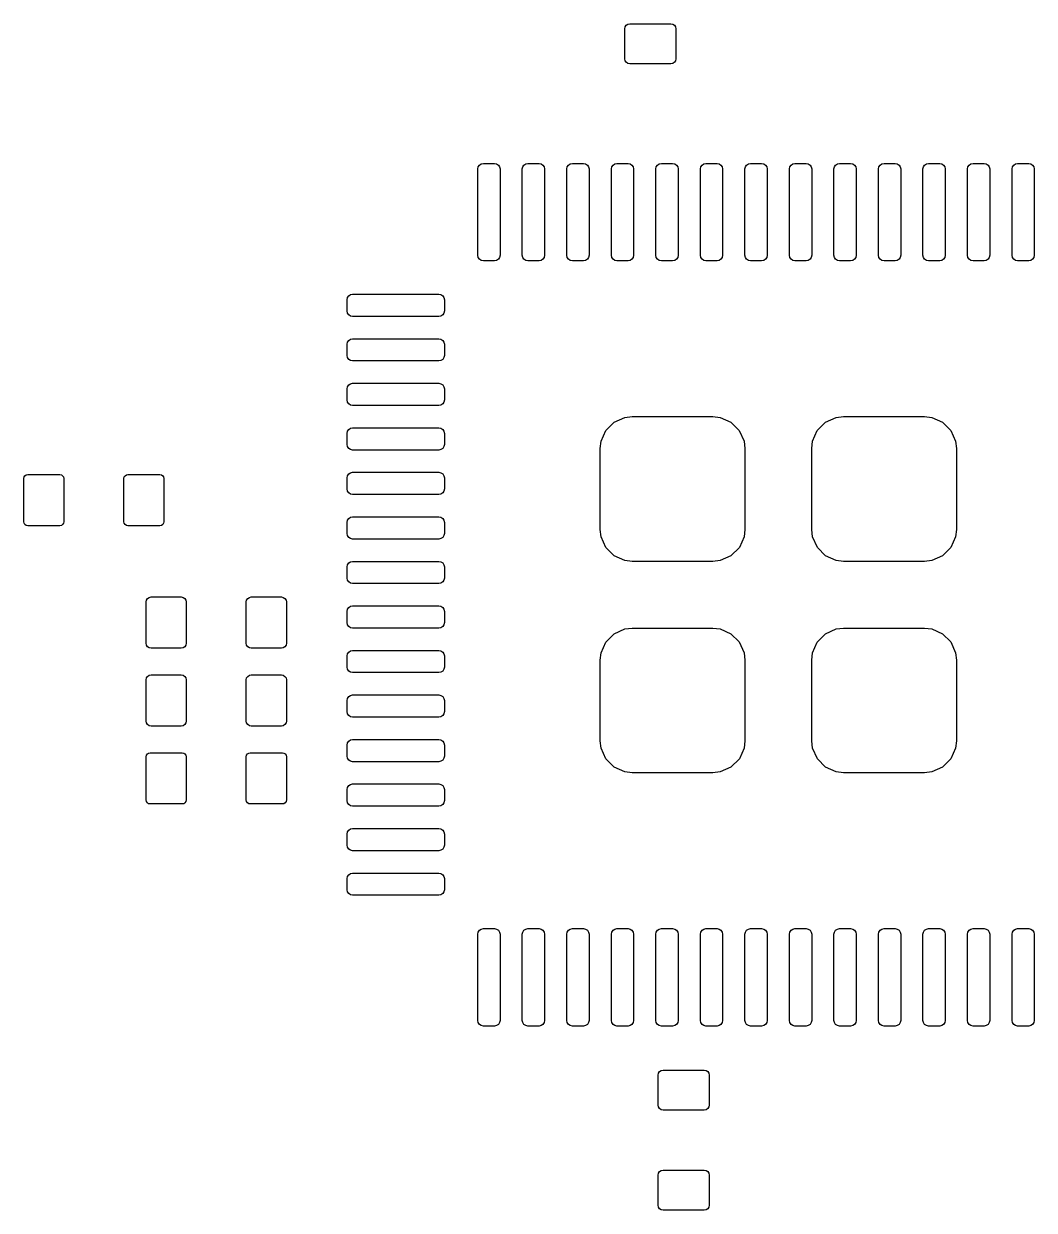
# Model space of a CAD drawing. Extents: x 105.5 to 143.5, y -104 to -51.8.
# Drawn here: x 125.27 to 134.35, y -103.43 to -92.77 of the extents above; entities that cross this region are included whole.
import ezdxf

# ---------------------------------------------------------------- set-up
doc = ezdxf.new("R2010")
doc.units = 0
doc.layers.add('BLACK', color=7, linetype='CONTINUOUS')

msp = doc.modelspace()

# ---------------------------------------------------------------- linework, layer by layer
at = {"layer": 'BLACK', "linetype": 'CONTINUOUS'}
for p, q in [((130.67, -92.815), (130.673, -92.7978)), ((130.67, -93.085), (130.67, -92.815)), ((130.673, -92.7978), (130.683, -92.7832)), ((130.683, -92.7832), (130.698, -92.7734)), ((130.698, -92.7734), (130.715, -92.77)), ((130.715, -92.77), (131.085, -92.77)), ((131.085, -92.77), (131.102, -92.7734)), ((131.102, -92.7734), (131.117, -92.7832)), ((131.117, -92.7832), (131.127, -92.7978)), ((131.127, -92.7978), (131.13, -92.815)), ((131.13, -92.815), (131.13, -93.085)), ((130.673, -93.1022), (130.67, -93.085)), ((130.683, -93.1168), (130.673, -93.1022)), ((130.698, -93.1266), (130.683, -93.1168)), ((130.715, -93.13), (130.698, -93.1266)), ((131.085, -93.13), (130.715, -93.13)), ((131.102, -93.1266), (131.085, -93.13)), ((131.117, -93.1168), (131.102, -93.1266)), ((131.127, -93.1022), (131.117, -93.1168)), ((131.13, -93.085), (131.127, -93.1022)), ((129.35, -94.075), (129.354, -94.0559)), ((129.35, -94.85), (129.35, -94.075)), ((129.354, -94.0559), (129.365, -94.0396)), ((129.365, -94.0396), (129.381, -94.0288)), ((129.381, -94.0288), (129.4, -94.025)), ((129.4, -94.025), (129.5, -94.025)), ((129.5, -94.025), (129.519, -94.0288)), ((129.519, -94.0288), (129.535, -94.0396)), ((129.535, -94.0396), (129.546, -94.0559)), ((129.546, -94.0559), (129.55, -94.075)), ((129.55, -94.075), (129.55, -94.85)), ((129.75, -94.075), (129.754, -94.0559)), ((129.75, -94.85), (129.75, -94.075)), ((129.754, -94.0559), (129.765, -94.0396)), ((129.765, -94.0396), (129.781, -94.0288)), ((129.781, -94.0288), (129.8, -94.025)), ((129.8, -94.025), (129.9, -94.025)), ((129.9, -94.025), (129.919, -94.0288)), ((129.919, -94.0288), (129.935, -94.0396)), ((129.935, -94.0396), (129.946, -94.0559)), ((129.946, -94.0559), (129.95, -94.075)), ((129.95, -94.075), (129.95, -94.85)), ((130.15, -94.075), (130.154, -94.0559)), ((130.15, -94.85), (130.15, -94.075)), ((130.154, -94.0559), (130.165, -94.0396)), ((130.165, -94.0396), (130.181, -94.0288)), ((130.181, -94.0288), (130.2, -94.025)), ((130.2, -94.025), (130.3, -94.025)), ((130.3, -94.025), (130.319, -94.0288)), ((130.319, -94.0288), (130.335, -94.0396)), ((130.335, -94.0396), (130.346, -94.0559)), ((130.346, -94.0559), (130.35, -94.075)), ((130.35, -94.075), (130.35, -94.85)), ((130.55, -94.075), (130.554, -94.0559)), ((130.55, -94.85), (130.55, -94.075)), ((130.554, -94.0559), (130.565, -94.0396)), ((130.565, -94.0396), (130.581, -94.0288)), ((130.581, -94.0288), (130.6, -94.025)), ((130.6, -94.025), (130.7, -94.025)), ((130.7, -94.025), (130.719, -94.0288)), ((130.719, -94.0288), (130.735, -94.0396)), ((130.735, -94.0396), (130.746, -94.0559)), ((130.746, -94.0559), (130.75, -94.075)), ((130.75, -94.075), (130.75, -94.85)), ((130.95, -94.075), (130.954, -94.0559)), ((130.95, -94.85), (130.95, -94.075)), ((130.954, -94.0559), (130.965, -94.0396)), ((130.965, -94.0396), (130.981, -94.0288)), ((130.981, -94.0288), (131, -94.025)), ((131, -94.025), (131.1, -94.025)), ((131.1, -94.025), (131.119, -94.0288)), ((131.119, -94.0288), (131.135, -94.0396)), ((131.135, -94.0396), (131.146, -94.0559)), ((131.146, -94.0559), (131.15, -94.075)), ((131.15, -94.075), (131.15, -94.85)), ((131.35, -94.075), (131.354, -94.0559)), ((131.35, -94.85), (131.35, -94.075)), ((131.354, -94.0559), (131.365, -94.0396)), ((131.365, -94.0396), (131.381, -94.0288)), ((131.381, -94.0288), (131.4, -94.025)), ((131.4, -94.025), (131.5, -94.025)), ((131.5, -94.025), (131.519, -94.0288)), ((131.519, -94.0288), (131.535, -94.0396)), ((131.535, -94.0396), (131.546, -94.0559)), ((131.546, -94.0559), (131.55, -94.075)), ((131.55, -94.075), (131.55, -94.85)), ((131.75, -94.075), (131.754, -94.0559)), ((131.75, -94.85), (131.75, -94.075)), ((131.754, -94.0559), (131.765, -94.0396)), ((131.765, -94.0396), (131.781, -94.0288)), ((131.781, -94.0288), (131.8, -94.025)), ((131.8, -94.025), (131.9, -94.025)), ((131.9, -94.025), (131.919, -94.0288)), ((131.919, -94.0288), (131.935, -94.0396)), ((131.935, -94.0396), (131.946, -94.0559)), ((131.946, -94.0559), (131.95, -94.075)), ((131.95, -94.075), (131.95, -94.85)), ((132.15, -94.075), (132.154, -94.0559)), ((132.15, -94.85), (132.15, -94.075)), ((132.154, -94.0559), (132.165, -94.0396)), ((132.165, -94.0396), (132.181, -94.0288)), ((132.181, -94.0288), (132.2, -94.025)), ((132.2, -94.025), (132.3, -94.025)), ((132.3, -94.025), (132.319, -94.0288)), ((132.319, -94.0288), (132.335, -94.0396)), ((132.335, -94.0396), (132.346, -94.0559)), ((132.346, -94.0559), (132.35, -94.075)), ((132.35, -94.075), (132.35, -94.85)), ((132.55, -94.075), (132.554, -94.0559)), ((132.55, -94.85), (132.55, -94.075)), ((132.554, -94.0559), (132.565, -94.0396)), ((132.565, -94.0396), (132.581, -94.0288)), ((132.581, -94.0288), (132.6, -94.025)), ((132.6, -94.025), (132.7, -94.025)), ((132.7, -94.025), (132.719, -94.0288)), ((132.719, -94.0288), (132.735, -94.0396)), ((132.735, -94.0396), (132.746, -94.0559)), ((132.746, -94.0559), (132.75, -94.075)), ((132.75, -94.075), (132.75, -94.85)), ((132.95, -94.075), (132.954, -94.0559)), ((132.95, -94.85), (132.95, -94.075)), ((132.954, -94.0559), (132.965, -94.0396)), ((132.965, -94.0396), (132.981, -94.0288)), ((132.981, -94.0288), (133, -94.025)), ((133, -94.025), (133.1, -94.025)), ((133.1, -94.025), (133.119, -94.0288)), ((133.119, -94.0288), (133.135, -94.0396)), ((133.135, -94.0396), (133.146, -94.0559)), ((133.146, -94.0559), (133.15, -94.075)), ((133.15, -94.075), (133.15, -94.85)), ((133.35, -94.075), (133.354, -94.0559)), ((133.35, -94.85), (133.35, -94.075)), ((133.354, -94.0559), (133.365, -94.0396)), ((133.365, -94.0396), (133.381, -94.0288)), ((133.381, -94.0288), (133.4, -94.025)), ((133.4, -94.025), (133.5, -94.025)), ((133.5, -94.025), (133.519, -94.0288)), ((133.519, -94.0288), (133.535, -94.0396)), ((133.535, -94.0396), (133.546, -94.0559)), ((133.546, -94.0559), (133.55, -94.075)), ((133.55, -94.075), (133.55, -94.85)), ((133.75, -94.075), (133.754, -94.0559)), ((133.75, -94.85), (133.75, -94.075)), ((133.754, -94.0559), (133.765, -94.0396)), ((133.765, -94.0396), (133.781, -94.0288)), ((133.781, -94.0288), (133.8, -94.025)), ((133.8, -94.025), (133.9, -94.025)), ((133.9, -94.025), (133.919, -94.0288)), ((133.919, -94.0288), (133.935, -94.0396)), ((133.935, -94.0396), (133.946, -94.0559)), ((133.946, -94.0559), (133.95, -94.075)), ((133.95, -94.075), (133.95, -94.85)), ((134.15, -94.075), (134.154, -94.0559)), ((134.15, -94.85), (134.15, -94.075)), ((134.154, -94.0559), (134.165, -94.0396)), ((134.165, -94.0396), (134.181, -94.0288)), ((134.181, -94.0288), (134.2, -94.025)), ((134.2, -94.025), (134.3, -94.025)), ((134.3, -94.025), (134.319, -94.0288)), ((134.319, -94.0288), (134.335, -94.0396)), ((134.335, -94.0396), (134.346, -94.0559)), ((134.346, -94.0559), (134.35, -94.075)), ((134.35, -94.075), (134.35, -94.85)), ((129.354, -94.8691), (129.35, -94.85)), ((129.365, -94.8854), (129.354, -94.8691)), ((129.546, -94.8691), (129.535, -94.8854)), ((129.55, -94.85), (129.546, -94.8691)), ((129.754, -94.8691), (129.75, -94.85)), ((129.765, -94.8854), (129.754, -94.8691)), ((129.946, -94.8691), (129.935, -94.8854)), ((129.95, -94.85), (129.946, -94.8691)), ((130.154, -94.8691), (130.15, -94.85)), ((130.165, -94.8854), (130.154, -94.8691)), ((130.346, -94.8691), (130.335, -94.8854)), ((130.35, -94.85), (130.346, -94.8691)), ((130.554, -94.8691), (130.55, -94.85)), ((130.565, -94.8854), (130.554, -94.8691)), ((130.746, -94.8691), (130.735, -94.8854)), ((130.75, -94.85), (130.746, -94.8691)), ((130.954, -94.8691), (130.95, -94.85)), ((130.965, -94.8854), (130.954, -94.8691)), ((131.146, -94.8691), (131.135, -94.8854)), ((131.15, -94.85), (131.146, -94.8691)), ((131.354, -94.8691), (131.35, -94.85)), ((131.365, -94.8854), (131.354, -94.8691)), ((131.546, -94.8691), (131.535, -94.8854)), ((131.55, -94.85), (131.546, -94.8691)), ((131.754, -94.8691), (131.75, -94.85)), ((131.765, -94.8854), (131.754, -94.8691)), ((131.946, -94.8691), (131.935, -94.8854)), ((131.95, -94.85), (131.946, -94.8691)), ((132.154, -94.8691), (132.15, -94.85)), ((132.165, -94.8854), (132.154, -94.8691)), ((132.346, -94.8691), (132.335, -94.8854)), ((132.35, -94.85), (132.346, -94.8691)), ((132.554, -94.8691), (132.55, -94.85)), ((132.565, -94.8854), (132.554, -94.8691)), ((132.746, -94.8691), (132.735, -94.8854)), ((132.75, -94.85), (132.746, -94.8691)), ((132.954, -94.8691), (132.95, -94.85)), ((132.965, -94.8854), (132.954, -94.8691)), ((133.146, -94.8691), (133.135, -94.8854)), ((133.15, -94.85), (133.146, -94.8691)), ((133.354, -94.8691), (133.35, -94.85)), ((133.365, -94.8854), (133.354, -94.8691)), ((133.546, -94.8691), (133.535, -94.8854)), ((133.55, -94.85), (133.546, -94.8691)), ((133.754, -94.8691), (133.75, -94.85)), ((133.765, -94.8854), (133.754, -94.8691)), ((133.946, -94.8691), (133.935, -94.8854)), ((133.95, -94.85), (133.946, -94.8691)), ((134.154, -94.8691), (134.15, -94.85)), ((134.165, -94.8854), (134.154, -94.8691)), ((134.346, -94.8691), (134.335, -94.8854)), ((134.35, -94.85), (134.346, -94.8691)), ((129.381, -94.8962), (129.365, -94.8854)), ((129.4, -94.9), (129.381, -94.8962)), ((129.5, -94.9), (129.4, -94.9)), ((129.519, -94.8962), (129.5, -94.9)), ((129.535, -94.8854), (129.519, -94.8962)), ((129.781, -94.8962), (129.765, -94.8854)), ((129.8, -94.9), (129.781, -94.8962)), ((129.9, -94.9), (129.8, -94.9)), ((129.919, -94.8962), (129.9, -94.9)), ((129.935, -94.8854), (129.919, -94.8962)), ((130.181, -94.8962), (130.165, -94.8854)), ((130.2, -94.9), (130.181, -94.8962)), ((130.3, -94.9), (130.2, -94.9)), ((130.319, -94.8962), (130.3, -94.9)), ((130.335, -94.8854), (130.319, -94.8962)), ((130.581, -94.8962), (130.565, -94.8854)), ((130.6, -94.9), (130.581, -94.8962)), ((130.7, -94.9), (130.6, -94.9)), ((130.719, -94.8962), (130.7, -94.9)), ((130.735, -94.8854), (130.719, -94.8962)), ((130.981, -94.8962), (130.965, -94.8854)), ((131, -94.9), (130.981, -94.8962)), ((131.1, -94.9), (131, -94.9)), ((131.119, -94.8962), (131.1, -94.9)), ((131.135, -94.8854), (131.119, -94.8962)), ((131.381, -94.8962), (131.365, -94.8854)), ((131.4, -94.9), (131.381, -94.8962)), ((131.5, -94.9), (131.4, -94.9)), ((131.519, -94.8962), (131.5, -94.9)), ((131.535, -94.8854), (131.519, -94.8962)), ((131.781, -94.8962), (131.765, -94.8854)), ((131.8, -94.9), (131.781, -94.8962)), ((131.9, -94.9), (131.8, -94.9)), ((131.919, -94.8962), (131.9, -94.9)), ((131.935, -94.8854), (131.919, -94.8962)), ((132.181, -94.8962), (132.165, -94.8854)), ((132.2, -94.9), (132.181, -94.8962)), ((132.3, -94.9), (132.2, -94.9)), ((132.319, -94.8962), (132.3, -94.9)), ((132.335, -94.8854), (132.319, -94.8962)), ((132.581, -94.8962), (132.565, -94.8854)), ((132.6, -94.9), (132.581, -94.8962)), ((132.7, -94.9), (132.6, -94.9)), ((132.719, -94.8962), (132.7, -94.9)), ((132.735, -94.8854), (132.719, -94.8962)), ((132.981, -94.8962), (132.965, -94.8854)), ((133, -94.9), (132.981, -94.8962)), ((133.1, -94.9), (133, -94.9)), ((133.119, -94.8962), (133.1, -94.9)), ((133.135, -94.8854), (133.119, -94.8962)), ((133.381, -94.8962), (133.365, -94.8854)), ((133.4, -94.9), (133.381, -94.8962)), ((133.5, -94.9), (133.4, -94.9)), ((133.519, -94.8962), (133.5, -94.9)), ((133.535, -94.8854), (133.519, -94.8962)), ((133.781, -94.8962), (133.765, -94.8854)), ((133.8, -94.9), (133.781, -94.8962)), ((133.9, -94.9), (133.8, -94.9)), ((133.919, -94.8962), (133.9, -94.9)), ((133.935, -94.8854), (133.919, -94.8962)), ((134.181, -94.8962), (134.165, -94.8854)), ((134.2, -94.9), (134.181, -94.8962)), ((134.3, -94.9), (134.2, -94.9)), ((134.319, -94.8962), (134.3, -94.9)), ((134.335, -94.8854), (134.319, -94.8962)), ((128.175, -95.25), (128.179, -95.2309)), ((128.175, -95.35), (128.175, -95.25)), ((128.179, -95.2309), (128.19, -95.2146)), ((128.19, -95.2146), (128.206, -95.2038)), ((128.206, -95.2038), (128.225, -95.2)), ((128.225, -95.2), (129, -95.2)), ((129, -95.2), (129.019, -95.2038)), ((129.019, -95.2038), (129.035, -95.2146)), ((129.035, -95.2146), (129.046, -95.2309)), ((129.046, -95.2309), (129.05, -95.25)), ((129.05, -95.25), (129.05, -95.35)), ((128.179, -95.3691), (128.175, -95.35)), ((128.19, -95.3854), (128.179, -95.3691)), ((128.206, -95.3962), (128.19, -95.3854)), ((128.225, -95.4), (128.206, -95.3962)), ((129, -95.4), (128.225, -95.4)), ((129.019, -95.3962), (129, -95.4)), ((129.035, -95.3854), (129.019, -95.3962)), ((129.046, -95.3691), (129.035, -95.3854)), ((129.05, -95.35), (129.046, -95.3691)), ((128.179, -95.6309), (128.19, -95.6146)), ((128.19, -95.6146), (128.206, -95.6038)), ((128.206, -95.6038), (128.225, -95.6)), ((128.225, -95.6), (129, -95.6)), ((129, -95.6), (129.019, -95.6038)), ((129.019, -95.6038), (129.035, -95.6146)), ((129.035, -95.6146), (129.046, -95.6309)), ((128.175, -95.65), (128.179, -95.6309)), ((128.175, -95.75), (128.175, -95.65)), ((129.046, -95.6309), (129.05, -95.65)), ((129.05, -95.65), (129.05, -95.75)), ((128.179, -95.7691), (128.175, -95.75)), ((128.19, -95.7854), (128.179, -95.7691)), ((128.206, -95.7962), (128.19, -95.7854)), ((128.225, -95.8), (128.206, -95.7962)), ((129, -95.8), (128.225, -95.8)), ((129.019, -95.7962), (129, -95.8)), ((129.035, -95.7854), (129.019, -95.7962)), ((129.046, -95.7691), (129.035, -95.7854)), ((129.05, -95.75), (129.046, -95.7691)), ((128.175, -96.05), (128.179, -96.0309)), ((128.179, -96.0309), (128.19, -96.0146)), ((128.19, -96.0146), (128.206, -96.0038)), ((128.206, -96.0038), (128.225, -96)), ((128.225, -96), (129, -96)), ((129, -96), (129.019, -96.0038)), ((129.019, -96.0038), (129.035, -96.0146)), ((129.035, -96.0146), (129.046, -96.0309)), ((129.046, -96.0309), (129.05, -96.05)), ((128.175, -96.15), (128.175, -96.05)), ((128.179, -96.1691), (128.175, -96.15)), ((129.05, -96.15), (129.046, -96.1691)), ((129.05, -96.05), (129.05, -96.15)), ((128.19, -96.1854), (128.179, -96.1691)), ((128.206, -96.1962), (128.19, -96.1854)), ((128.225, -96.2), (128.206, -96.1962)), ((129, -96.2), (128.225, -96.2)), ((129.019, -96.1962), (129, -96.2)), ((129.035, -96.1854), (129.019, -96.1962)), ((129.046, -96.1691), (129.035, -96.1854)), ((130.5, -96.425), (130.575, -96.3505)), ((130.575, -96.3505), (130.671, -96.3078)), ((130.671, -96.3078), (130.737, -96.3)), ((130.737, -96.3), (131.463, -96.3)), ((131.463, -96.3), (131.529, -96.3077)), ((131.529, -96.3077), (131.625, -96.3502)), ((131.625, -96.3502), (131.699, -96.4246)), ((132.4, -96.425), (132.475, -96.3505)), ((132.475, -96.3505), (132.571, -96.3078)), ((132.571, -96.3078), (132.637, -96.3)), ((132.637, -96.3), (133.363, -96.3)), ((133.363, -96.3), (133.429, -96.3077)), ((133.429, -96.3077), (133.525, -96.3502)), ((133.525, -96.3502), (133.599, -96.4246)), ((128.175, -96.45), (128.179, -96.4309)), ((128.175, -96.55), (128.175, -96.45)), ((128.179, -96.4309), (128.19, -96.4146)), ((128.19, -96.4146), (128.206, -96.4038)), ((128.206, -96.4038), (128.225, -96.4)), ((128.225, -96.4), (129, -96.4)), ((129, -96.4), (129.019, -96.4038)), ((129.019, -96.4038), (129.035, -96.4146)), ((129.035, -96.4146), (129.046, -96.4309)), ((129.046, -96.4309), (129.05, -96.45)), ((129.05, -96.45), (129.05, -96.55)), ((130.458, -96.5212), (130.5, -96.425)), ((131.699, -96.4246), (131.742, -96.5207)), ((132.358, -96.5212), (132.4, -96.425)), ((133.599, -96.4246), (133.642, -96.5207)), ((128.179, -96.5691), (128.175, -96.55)), ((128.19, -96.5854), (128.179, -96.5691)), ((129.046, -96.5691), (129.035, -96.5854)), ((129.05, -96.55), (129.046, -96.5691)), ((130.45, -96.5873), (130.458, -96.5212)), ((131.742, -96.5207), (131.75, -96.5873)), ((132.35, -96.5873), (132.358, -96.5212)), ((133.642, -96.5207), (133.65, -96.5873)), ((128.206, -96.5962), (128.19, -96.5854)), ((128.225, -96.6), (128.206, -96.5962)), ((129, -96.6), (128.225, -96.6)), ((129.019, -96.5962), (129, -96.6)), ((129.035, -96.5854), (129.019, -96.5962)), ((130.45, -97.3127), (130.45, -96.5873)), ((131.75, -96.5873), (131.75, -97.3127)), ((132.35, -97.3127), (132.35, -96.5873)), ((133.65, -96.5873), (133.65, -97.3127)), ((125.27, -96.856), (125.273, -96.8422)), ((125.27, -97.244), (125.27, -96.856)), ((125.273, -96.8422), (125.281, -96.8305)), ((125.281, -96.8305), (125.292, -96.8227)), ((125.292, -96.8227), (125.306, -96.82)), ((125.306, -96.82), (125.594, -96.82)), ((125.594, -96.82), (125.608, -96.8227)), ((125.608, -96.8227), (125.619, -96.8305)), ((125.619, -96.8305), (125.627, -96.8422)), ((125.627, -96.8422), (125.63, -96.856)), ((125.63, -96.856), (125.63, -97.244)), ((126.17, -96.856), (126.173, -96.8422)), ((126.17, -97.244), (126.17, -96.856)), ((126.173, -96.8422), (126.181, -96.8305)), ((126.181, -96.8305), (126.192, -96.8227)), ((126.192, -96.8227), (126.206, -96.82)), ((126.206, -96.82), (126.494, -96.82)), ((126.494, -96.82), (126.508, -96.8227)), ((126.508, -96.8227), (126.519, -96.8305)), ((126.519, -96.8305), (126.527, -96.8422)), ((126.527, -96.8422), (126.53, -96.856)), ((126.53, -96.856), (126.53, -97.244)), ((128.175, -96.85), (128.179, -96.8309)), ((128.175, -96.95), (128.175, -96.85)), ((128.179, -96.8309), (128.19, -96.8146)), ((128.19, -96.8146), (128.206, -96.8038)), ((128.206, -96.8038), (128.225, -96.8)), ((128.225, -96.8), (129, -96.8)), ((129, -96.8), (129.019, -96.8038)), ((129.019, -96.8038), (129.035, -96.8146)), ((129.035, -96.8146), (129.046, -96.8309)), ((129.046, -96.8309), (129.05, -96.85)), ((129.05, -96.85), (129.05, -96.95)), ((128.179, -96.9691), (128.175, -96.95)), ((128.19, -96.9854), (128.179, -96.9691)), ((128.206, -96.9962), (128.19, -96.9854)), ((128.225, -97), (128.206, -96.9962)), ((129, -97), (128.225, -97)), ((129.019, -96.9962), (129, -97)), ((129.035, -96.9854), (129.019, -96.9962)), ((129.046, -96.9691), (129.035, -96.9854)), ((129.05, -96.95), (129.046, -96.9691)), ((128.179, -97.2309), (128.19, -97.2146)), ((128.19, -97.2146), (128.206, -97.2038)), ((128.206, -97.2038), (128.225, -97.2)), ((128.225, -97.2), (129, -97.2)), ((129, -97.2), (129.019, -97.2038)), ((129.019, -97.2038), (129.035, -97.2146)), ((129.035, -97.2146), (129.046, -97.2309)), ((125.273, -97.2578), (125.27, -97.244)), ((125.281, -97.2695), (125.273, -97.2578)), ((125.292, -97.2773), (125.281, -97.2695)), ((125.306, -97.28), (125.292, -97.2773)), ((125.594, -97.28), (125.306, -97.28)), ((125.608, -97.2773), (125.594, -97.28)), ((125.619, -97.2695), (125.608, -97.2773)), ((125.627, -97.2578), (125.619, -97.2695)), ((125.63, -97.244), (125.627, -97.2578)), ((126.173, -97.2578), (126.17, -97.244)), ((126.181, -97.2695), (126.173, -97.2578)), ((126.192, -97.2773), (126.181, -97.2695)), ((126.206, -97.28), (126.192, -97.2773)), ((126.494, -97.28), (126.206, -97.28)), ((126.508, -97.2773), (126.494, -97.28)), ((126.519, -97.2695), (126.508, -97.2773)), ((126.527, -97.2578), (126.519, -97.2695)), ((126.53, -97.244), (126.527, -97.2578)), ((128.175, -97.25), (128.179, -97.2309)), ((128.175, -97.35), (128.175, -97.25)), ((129.046, -97.2309), (129.05, -97.25)), ((129.05, -97.25), (129.05, -97.35)), ((130.458, -97.3793), (130.45, -97.3127)), ((131.75, -97.3127), (131.742, -97.3788)), ((132.358, -97.3793), (132.35, -97.3127)), ((133.65, -97.3127), (133.642, -97.3788)), ((128.179, -97.3691), (128.175, -97.35)), ((128.19, -97.3854), (128.179, -97.3691)), ((128.206, -97.3962), (128.19, -97.3854)), ((128.225, -97.4), (128.206, -97.3962)), ((129, -97.4), (128.225, -97.4)), ((129.019, -97.3962), (129, -97.4)), ((129.035, -97.3854), (129.019, -97.3962)), ((129.046, -97.3691), (129.035, -97.3854)), ((129.05, -97.35), (129.046, -97.3691)), ((130.501, -97.4754), (130.458, -97.3793)), ((131.742, -97.3788), (131.7, -97.475)), ((132.401, -97.4754), (132.358, -97.3793)), ((133.642, -97.3788), (133.6, -97.475)), ((130.575, -97.5498), (130.501, -97.4754)), ((131.7, -97.475), (131.625, -97.5495)), ((132.475, -97.5498), (132.401, -97.4754)), ((133.6, -97.475), (133.525, -97.5495)), ((128.175, -97.65), (128.179, -97.6309)), ((128.179, -97.6309), (128.19, -97.6146)), ((128.19, -97.6146), (128.206, -97.6038)), ((128.206, -97.6038), (128.225, -97.6)), ((128.225, -97.6), (129, -97.6)), ((129, -97.6), (129.019, -97.6038)), ((129.019, -97.6038), (129.035, -97.6146)), ((129.035, -97.6146), (129.046, -97.6309)), ((129.046, -97.6309), (129.05, -97.65)), ((130.671, -97.5923), (130.575, -97.5498)), ((130.737, -97.6), (130.671, -97.5923)), ((131.463, -97.6), (130.737, -97.6)), ((131.529, -97.5922), (131.463, -97.6)), ((131.625, -97.5495), (131.529, -97.5922)), ((132.571, -97.5923), (132.475, -97.5498)), ((132.637, -97.6), (132.571, -97.5923)), ((133.363, -97.6), (132.637, -97.6)), ((133.429, -97.5922), (133.363, -97.6)), ((133.525, -97.5495), (133.429, -97.5922)), ((128.175, -97.75), (128.175, -97.65)), ((128.179, -97.7691), (128.175, -97.75)), ((129.05, -97.75), (129.046, -97.7691)), ((129.05, -97.65), (129.05, -97.75)), ((128.19, -97.7854), (128.179, -97.7691)), ((128.206, -97.7962), (128.19, -97.7854)), ((128.225, -97.8), (128.206, -97.7962)), ((129, -97.8), (128.225, -97.8)), ((129.019, -97.7962), (129, -97.8)), ((129.035, -97.7854), (129.019, -97.7962)), ((129.046, -97.7691), (129.035, -97.7854)), ((126.37, -97.965), (126.373, -97.9478)), ((126.37, -98.335), (126.37, -97.965)), ((126.373, -97.9478), (126.383, -97.9332)), ((126.383, -97.9332), (126.398, -97.9234)), ((126.398, -97.9234), (126.415, -97.92)), ((126.415, -97.92), (126.685, -97.92)), ((126.685, -97.92), (126.702, -97.9234)), ((126.702, -97.9234), (126.717, -97.9332)), ((126.717, -97.9332), (126.727, -97.9478)), ((126.727, -97.9478), (126.73, -97.965)), ((126.73, -97.965), (126.73, -98.335)), ((127.27, -97.965), (127.273, -97.9478)), ((127.27, -98.335), (127.27, -97.965)), ((127.273, -97.9478), (127.283, -97.9332)), ((127.283, -97.9332), (127.298, -97.9234)), ((127.298, -97.9234), (127.315, -97.92)), ((127.315, -97.92), (127.585, -97.92)), ((127.585, -97.92), (127.602, -97.9234)), ((127.602, -97.9234), (127.617, -97.9332)), ((127.617, -97.9332), (127.627, -97.9478)), ((127.627, -97.9478), (127.63, -97.965)), ((127.63, -97.965), (127.63, -98.335)), ((128.175, -98.05), (128.179, -98.0309)), ((128.175, -98.15), (128.175, -98.05)), ((128.179, -98.0309), (128.19, -98.0146)), ((128.19, -98.0146), (128.206, -98.0038)), ((128.206, -98.0038), (128.225, -98)), ((128.225, -98), (129, -98)), ((129, -98), (129.019, -98.0038)), ((129.019, -98.0038), (129.035, -98.0146)), ((129.035, -98.0146), (129.046, -98.0309)), ((129.046, -98.0309), (129.05, -98.05)), ((129.05, -98.05), (129.05, -98.15)), ((128.179, -98.1691), (128.175, -98.15)), ((128.19, -98.1854), (128.179, -98.1691)), ((129.046, -98.1691), (129.035, -98.1854)), ((129.05, -98.15), (129.046, -98.1691)), ((128.206, -98.1962), (128.19, -98.1854)), ((128.225, -98.2), (128.206, -98.1962)), ((129, -98.2), (128.225, -98.2)), ((129.019, -98.1962), (129, -98.2)), ((129.035, -98.1854), (129.019, -98.1962)), ((130.5, -98.325), (130.575, -98.2505)), ((130.575, -98.2505), (130.671, -98.2078)), ((130.671, -98.2078), (130.737, -98.2)), ((130.737, -98.2), (131.463, -98.2)), ((131.463, -98.2), (131.529, -98.2077)), ((131.529, -98.2077), (131.625, -98.2502)), ((131.625, -98.2502), (131.699, -98.3246)), ((132.4, -98.325), (132.475, -98.2505)), ((132.475, -98.2505), (132.571, -98.2078)), ((132.571, -98.2078), (132.637, -98.2)), ((132.637, -98.2), (133.363, -98.2)), ((133.363, -98.2), (133.429, -98.2077)), ((133.429, -98.2077), (133.525, -98.2502)), ((133.525, -98.2502), (133.599, -98.3246)), ((126.373, -98.3522), (126.37, -98.335)), ((126.383, -98.3668), (126.373, -98.3522)), ((126.398, -98.3766), (126.383, -98.3668)), ((126.415, -98.38), (126.398, -98.3766)), ((126.685, -98.38), (126.415, -98.38)), ((126.702, -98.3766), (126.685, -98.38)), ((126.717, -98.3668), (126.702, -98.3766)), ((126.727, -98.3522), (126.717, -98.3668)), ((126.73, -98.335), (126.727, -98.3522)), ((127.273, -98.3522), (127.27, -98.335)), ((127.283, -98.3668), (127.273, -98.3522)), ((127.298, -98.3766), (127.283, -98.3668)), ((127.315, -98.38), (127.298, -98.3766)), ((127.585, -98.38), (127.315, -98.38)), ((127.602, -98.3766), (127.585, -98.38)), ((127.617, -98.3668), (127.602, -98.3766)), ((127.627, -98.3522), (127.617, -98.3668)), ((127.63, -98.335), (127.627, -98.3522)), ((130.458, -98.4212), (130.5, -98.325)), ((131.699, -98.3246), (131.742, -98.4207)), ((132.358, -98.4212), (132.4, -98.325)), ((133.599, -98.3246), (133.642, -98.4207)), ((128.175, -98.45), (128.179, -98.4309)), ((128.175, -98.55), (128.175, -98.45)), ((128.179, -98.4309), (128.19, -98.4146)), ((128.19, -98.4146), (128.206, -98.4038)), ((128.206, -98.4038), (128.225, -98.4)), ((128.225, -98.4), (129, -98.4)), ((129, -98.4), (129.019, -98.4038)), ((129.019, -98.4038), (129.035, -98.4146)), ((129.035, -98.4146), (129.046, -98.4309)), ((129.046, -98.4309), (129.05, -98.45)), ((129.05, -98.45), (129.05, -98.55)), ((130.45, -98.4873), (130.458, -98.4212)), ((130.45, -99.2127), (130.45, -98.4873)), ((131.742, -98.4207), (131.75, -98.4873)), ((131.75, -98.4873), (131.75, -99.2127)), ((132.35, -98.4873), (132.358, -98.4212)), ((132.35, -99.2127), (132.35, -98.4873)), ((133.642, -98.4207), (133.65, -98.4873)), ((133.65, -98.4873), (133.65, -99.2127)), ((128.179, -98.5691), (128.175, -98.55)), ((128.19, -98.5854), (128.179, -98.5691)), ((128.206, -98.5962), (128.19, -98.5854)), ((128.225, -98.6), (128.206, -98.5962)), ((129, -98.6), (128.225, -98.6)), ((129.019, -98.5962), (129, -98.6)), ((129.035, -98.5854), (129.019, -98.5962)), ((129.046, -98.5691), (129.035, -98.5854)), ((129.05, -98.55), (129.046, -98.5691)), ((126.37, -98.665), (126.373, -98.6478)), ((126.37, -99.035), (126.37, -98.665)), ((126.373, -98.6478), (126.383, -98.6332)), ((126.383, -98.6332), (126.398, -98.6234)), ((126.398, -98.6234), (126.415, -98.62)), ((126.415, -98.62), (126.685, -98.62)), ((126.685, -98.62), (126.702, -98.6234)), ((126.702, -98.6234), (126.717, -98.6332)), ((126.717, -98.6332), (126.727, -98.6478)), ((126.727, -98.6478), (126.73, -98.665)), ((126.73, -98.665), (126.73, -99.035)), ((127.27, -98.665), (127.273, -98.6478)), ((127.27, -99.035), (127.27, -98.665)), ((127.273, -98.6478), (127.283, -98.6332)), ((127.283, -98.6332), (127.298, -98.6234)), ((127.298, -98.6234), (127.315, -98.62)), ((127.315, -98.62), (127.585, -98.62)), ((127.585, -98.62), (127.602, -98.6234)), ((127.602, -98.6234), (127.617, -98.6332)), ((127.617, -98.6332), (127.627, -98.6478)), ((127.627, -98.6478), (127.63, -98.665)), ((127.63, -98.665), (127.63, -99.035)), ((128.179, -98.8309), (128.19, -98.8146)), ((128.19, -98.8146), (128.206, -98.8038)), ((128.206, -98.8038), (128.225, -98.8)), ((128.225, -98.8), (129, -98.8)), ((129, -98.8), (129.019, -98.8038)), ((129.019, -98.8038), (129.035, -98.8146)), ((129.035, -98.8146), (129.046, -98.8309)), ((128.175, -98.85), (128.179, -98.8309)), ((128.175, -98.95), (128.175, -98.85)), ((129.046, -98.8309), (129.05, -98.85)), ((129.05, -98.85), (129.05, -98.95)), ((128.179, -98.9691), (128.175, -98.95)), ((128.19, -98.9854), (128.179, -98.9691)), ((128.206, -98.9962), (128.19, -98.9854)), ((128.225, -99), (128.206, -98.9962)), ((129, -99), (128.225, -99)), ((129.019, -98.9962), (129, -99)), ((129.035, -98.9854), (129.019, -98.9962)), ((129.046, -98.9691), (129.035, -98.9854)), ((129.05, -98.95), (129.046, -98.9691)), ((126.373, -99.0522), (126.37, -99.035)), ((126.383, -99.0668), (126.373, -99.0522)), ((126.398, -99.0766), (126.383, -99.0668)), ((126.415, -99.08), (126.398, -99.0766)), ((126.685, -99.08), (126.415, -99.08)), ((126.702, -99.0766), (126.685, -99.08)), ((126.717, -99.0668), (126.702, -99.0766)), ((126.727, -99.0522), (126.717, -99.0668)), ((126.73, -99.035), (126.727, -99.0522)), ((127.273, -99.0522), (127.27, -99.035)), ((127.283, -99.0668), (127.273, -99.0522)), ((127.298, -99.0766), (127.283, -99.0668)), ((127.315, -99.08), (127.298, -99.0766)), ((127.585, -99.08), (127.315, -99.08)), ((127.602, -99.0766), (127.585, -99.08)), ((127.617, -99.0668), (127.602, -99.0766)), ((127.627, -99.0522), (127.617, -99.0668)), ((127.63, -99.035), (127.627, -99.0522)), ((128.175, -99.25), (128.179, -99.2309)), ((128.179, -99.2309), (128.19, -99.2146)), ((128.19, -99.2146), (128.206, -99.2038)), ((128.206, -99.2038), (128.225, -99.2)), ((128.225, -99.2), (129, -99.2)), ((129, -99.2), (129.019, -99.2038)), ((129.019, -99.2038), (129.035, -99.2146)), ((129.035, -99.2146), (129.046, -99.2309)), ((129.046, -99.2309), (129.05, -99.25)), ((130.458, -99.2793), (130.45, -99.2127)), ((131.75, -99.2127), (131.742, -99.2788)), ((132.358, -99.2793), (132.35, -99.2127)), ((133.65, -99.2127), (133.642, -99.2788)), ((126.37, -99.356), (126.373, -99.3422)), ((126.373, -99.3422), (126.381, -99.3305)), ((126.381, -99.3305), (126.392, -99.3227)), ((126.392, -99.3227), (126.406, -99.32)), ((126.406, -99.32), (126.694, -99.32)), ((126.694, -99.32), (126.708, -99.3227)), ((126.708, -99.3227), (126.719, -99.3305)), ((126.719, -99.3305), (126.727, -99.3422)), ((126.727, -99.3422), (126.73, -99.356)), ((127.27, -99.356), (127.273, -99.3422)), ((127.273, -99.3422), (127.281, -99.3305)), ((127.281, -99.3305), (127.292, -99.3227)), ((127.292, -99.3227), (127.306, -99.32)), ((127.306, -99.32), (127.594, -99.32)), ((127.594, -99.32), (127.608, -99.3227)), ((127.608, -99.3227), (127.619, -99.3305)), ((127.619, -99.3305), (127.627, -99.3422)), ((127.627, -99.3422), (127.63, -99.356)), ((128.175, -99.35), (128.175, -99.25)), ((128.179, -99.3691), (128.175, -99.35)), ((129.05, -99.35), (129.046, -99.3691)), ((129.05, -99.25), (129.05, -99.35)), ((130.501, -99.3754), (130.458, -99.2793)), ((131.742, -99.2788), (131.7, -99.375)), ((132.401, -99.3754), (132.358, -99.2793)), ((133.642, -99.2788), (133.6, -99.375)), ((126.37, -99.744), (126.37, -99.356)), ((126.73, -99.356), (126.73, -99.744)), ((127.27, -99.744), (127.27, -99.356)), ((127.63, -99.356), (127.63, -99.744)), ((128.19, -99.3854), (128.179, -99.3691)), ((128.206, -99.3962), (128.19, -99.3854)), ((128.225, -99.4), (128.206, -99.3962)), ((129, -99.4), (128.225, -99.4)), ((129.019, -99.3962), (129, -99.4)), ((129.035, -99.3854), (129.019, -99.3962)), ((129.046, -99.3691), (129.035, -99.3854)), ((130.575, -99.4498), (130.501, -99.3754)), ((130.671, -99.4923), (130.575, -99.4498)), ((131.625, -99.4495), (131.529, -99.4922)), ((131.7, -99.375), (131.625, -99.4495)), ((132.475, -99.4498), (132.401, -99.3754)), ((132.571, -99.4923), (132.475, -99.4498)), ((133.525, -99.4495), (133.429, -99.4922)), ((133.6, -99.375), (133.525, -99.4495)), ((130.737, -99.5), (130.671, -99.4923)), ((131.463, -99.5), (130.737, -99.5)), ((131.529, -99.4922), (131.463, -99.5)), ((132.637, -99.5), (132.571, -99.4923)), ((133.363, -99.5), (132.637, -99.5)), ((133.429, -99.4922), (133.363, -99.5)), ((128.175, -99.65), (128.179, -99.6309)), ((128.175, -99.75), (128.175, -99.65)), ((128.179, -99.6309), (128.19, -99.6146)), ((128.19, -99.6146), (128.206, -99.6038)), ((128.206, -99.6038), (128.225, -99.6)), ((128.225, -99.6), (129, -99.6)), ((129, -99.6), (129.019, -99.6038)), ((129.019, -99.6038), (129.035, -99.6146)), ((129.035, -99.6146), (129.046, -99.6309)), ((129.046, -99.6309), (129.05, -99.65)), ((129.05, -99.65), (129.05, -99.75)), ((126.373, -99.7578), (126.37, -99.744)), ((126.381, -99.7695), (126.373, -99.7578)), ((126.392, -99.7773), (126.381, -99.7695)), ((126.406, -99.78), (126.392, -99.7773)), ((126.708, -99.7773), (126.694, -99.78)), ((126.719, -99.7695), (126.708, -99.7773)), ((126.727, -99.7578), (126.719, -99.7695)), ((126.73, -99.744), (126.727, -99.7578)), ((127.273, -99.7578), (127.27, -99.744)), ((127.281, -99.7695), (127.273, -99.7578)), ((127.292, -99.7773), (127.281, -99.7695)), ((127.306, -99.78), (127.292, -99.7773)), ((127.608, -99.7773), (127.594, -99.78)), ((127.619, -99.7695), (127.608, -99.7773)), ((127.627, -99.7578), (127.619, -99.7695)), ((127.63, -99.744), (127.627, -99.7578)), ((128.179, -99.7691), (128.175, -99.75)), ((128.19, -99.7854), (128.179, -99.7691)), ((129.046, -99.7691), (129.035, -99.7854)), ((129.05, -99.75), (129.046, -99.7691)), ((126.694, -99.78), (126.406, -99.78)), ((127.594, -99.78), (127.306, -99.78)), ((128.206, -99.7962), (128.19, -99.7854)), ((128.225, -99.8), (128.206, -99.7962)), ((129, -99.8), (128.225, -99.8)), ((129.019, -99.7962), (129, -99.8)), ((129.035, -99.7854), (129.019, -99.7962)), ((128.175, -100.05), (128.179, -100.031)), ((128.175, -100.15), (128.175, -100.05)), ((128.179, -100.031), (128.19, -100.015)), ((128.19, -100.015), (128.206, -100.004)), ((128.206, -100.004), (128.225, -100)), ((128.225, -100), (129, -100)), ((129, -100), (129.019, -100.004)), ((129.019, -100.004), (129.035, -100.015)), ((129.035, -100.015), (129.046, -100.031)), ((129.046, -100.031), (129.05, -100.05)), ((129.05, -100.05), (129.05, -100.15)), ((128.179, -100.169), (128.175, -100.15)), ((128.19, -100.185), (128.179, -100.169)), ((128.206, -100.196), (128.19, -100.185)), ((128.225, -100.2), (128.206, -100.196)), ((129, -100.2), (128.225, -100.2)), ((129.019, -100.196), (129, -100.2)), ((129.035, -100.185), (129.019, -100.196)), ((129.046, -100.169), (129.035, -100.185)), ((129.05, -100.15), (129.046, -100.169)), ((128.179, -100.431), (128.19, -100.415)), ((128.19, -100.415), (128.206, -100.404)), ((128.206, -100.404), (128.225, -100.4)), ((128.225, -100.4), (129, -100.4)), ((129, -100.4), (129.019, -100.404)), ((129.019, -100.404), (129.035, -100.415)), ((129.035, -100.415), (129.046, -100.431)), ((128.175, -100.45), (128.179, -100.431)), ((128.175, -100.55), (128.175, -100.45)), ((129.046, -100.431), (129.05, -100.45)), ((129.05, -100.45), (129.05, -100.55)), ((128.179, -100.569), (128.175, -100.55)), ((128.19, -100.585), (128.179, -100.569)), ((128.206, -100.596), (128.19, -100.585)), ((128.225, -100.6), (128.206, -100.596)), ((129, -100.6), (128.225, -100.6)), ((129.019, -100.596), (129, -100.6)), ((129.035, -100.585), (129.019, -100.596)), ((129.046, -100.569), (129.035, -100.585)), ((129.05, -100.55), (129.046, -100.569)), ((129.35, -100.95), (129.354, -100.931)), ((129.35, -101.725), (129.35, -100.95)), ((129.354, -100.931), (129.365, -100.915)), ((129.365, -100.915), (129.381, -100.904)), ((129.381, -100.904), (129.4, -100.9)), ((129.4, -100.9), (129.5, -100.9)), ((129.5, -100.9), (129.519, -100.904)), ((129.519, -100.904), (129.535, -100.915)), ((129.535, -100.915), (129.546, -100.931)), ((129.546, -100.931), (129.55, -100.95)), ((129.55, -100.95), (129.55, -101.725)), ((129.75, -100.95), (129.754, -100.931)), ((129.75, -101.725), (129.75, -100.95)), ((129.754, -100.931), (129.765, -100.915)), ((129.765, -100.915), (129.781, -100.904)), ((129.781, -100.904), (129.8, -100.9)), ((129.8, -100.9), (129.9, -100.9)), ((129.9, -100.9), (129.919, -100.904)), ((129.919, -100.904), (129.935, -100.915)), ((129.935, -100.915), (129.946, -100.931)), ((129.946, -100.931), (129.95, -100.95)), ((129.95, -100.95), (129.95, -101.725)), ((130.15, -100.95), (130.154, -100.931)), ((130.15, -101.725), (130.15, -100.95)), ((130.154, -100.931), (130.165, -100.915)), ((130.165, -100.915), (130.181, -100.904)), ((130.181, -100.904), (130.2, -100.9)), ((130.2, -100.9), (130.3, -100.9)), ((130.3, -100.9), (130.319, -100.904)), ((130.319, -100.904), (130.335, -100.915)), ((130.335, -100.915), (130.346, -100.931)), ((130.346, -100.931), (130.35, -100.95)), ((130.35, -100.95), (130.35, -101.725)), ((130.55, -100.95), (130.554, -100.931)), ((130.55, -101.725), (130.55, -100.95)), ((130.554, -100.931), (130.565, -100.915)), ((130.565, -100.915), (130.581, -100.904)), ((130.581, -100.904), (130.6, -100.9)), ((130.6, -100.9), (130.7, -100.9)), ((130.7, -100.9), (130.719, -100.904)), ((130.719, -100.904), (130.735, -100.915)), ((130.735, -100.915), (130.746, -100.931)), ((130.746, -100.931), (130.75, -100.95)), ((130.75, -100.95), (130.75, -101.725)), ((130.95, -100.95), (130.954, -100.931)), ((130.95, -101.725), (130.95, -100.95)), ((130.954, -100.931), (130.965, -100.915)), ((130.965, -100.915), (130.981, -100.904)), ((130.981, -100.904), (131, -100.9)), ((131, -100.9), (131.1, -100.9)), ((131.1, -100.9), (131.119, -100.904)), ((131.119, -100.904), (131.135, -100.915)), ((131.135, -100.915), (131.146, -100.931)), ((131.146, -100.931), (131.15, -100.95)), ((131.15, -100.95), (131.15, -101.725)), ((131.35, -100.95), (131.354, -100.931)), ((131.35, -101.725), (131.35, -100.95)), ((131.354, -100.931), (131.365, -100.915)), ((131.365, -100.915), (131.381, -100.904)), ((131.381, -100.904), (131.4, -100.9)), ((131.4, -100.9), (131.5, -100.9)), ((131.5, -100.9), (131.519, -100.904)), ((131.519, -100.904), (131.535, -100.915)), ((131.535, -100.915), (131.546, -100.931)), ((131.546, -100.931), (131.55, -100.95)), ((131.55, -100.95), (131.55, -101.725)), ((131.75, -100.95), (131.754, -100.931)), ((131.75, -101.725), (131.75, -100.95)), ((131.754, -100.931), (131.765, -100.915)), ((131.765, -100.915), (131.781, -100.904)), ((131.781, -100.904), (131.8, -100.9)), ((131.8, -100.9), (131.9, -100.9)), ((131.9, -100.9), (131.919, -100.904)), ((131.919, -100.904), (131.935, -100.915)), ((131.935, -100.915), (131.946, -100.931)), ((131.946, -100.931), (131.95, -100.95)), ((131.95, -100.95), (131.95, -101.725)), ((132.15, -100.95), (132.154, -100.931)), ((132.15, -101.725), (132.15, -100.95)), ((132.154, -100.931), (132.165, -100.915)), ((132.165, -100.915), (132.181, -100.904)), ((132.181, -100.904), (132.2, -100.9)), ((132.2, -100.9), (132.3, -100.9)), ((132.3, -100.9), (132.319, -100.904)), ((132.319, -100.904), (132.335, -100.915)), ((132.335, -100.915), (132.346, -100.931)), ((132.346, -100.931), (132.35, -100.95)), ((132.35, -100.95), (132.35, -101.725)), ((132.55, -100.95), (132.554, -100.931)), ((132.55, -101.725), (132.55, -100.95)), ((132.554, -100.931), (132.565, -100.915)), ((132.565, -100.915), (132.581, -100.904)), ((132.581, -100.904), (132.6, -100.9)), ((132.6, -100.9), (132.7, -100.9)), ((132.7, -100.9), (132.719, -100.904)), ((132.719, -100.904), (132.735, -100.915)), ((132.735, -100.915), (132.746, -100.931)), ((132.746, -100.931), (132.75, -100.95)), ((132.75, -100.95), (132.75, -101.725)), ((132.95, -100.95), (132.954, -100.931)), ((132.95, -101.725), (132.95, -100.95)), ((132.954, -100.931), (132.965, -100.915)), ((132.965, -100.915), (132.981, -100.904)), ((132.981, -100.904), (133, -100.9)), ((133, -100.9), (133.1, -100.9)), ((133.1, -100.9), (133.119, -100.904)), ((133.119, -100.904), (133.135, -100.915)), ((133.135, -100.915), (133.146, -100.931)), ((133.146, -100.931), (133.15, -100.95)), ((133.15, -100.95), (133.15, -101.725)), ((133.35, -100.95), (133.354, -100.931)), ((133.35, -101.725), (133.35, -100.95)), ((133.354, -100.931), (133.365, -100.915)), ((133.365, -100.915), (133.381, -100.904)), ((133.381, -100.904), (133.4, -100.9)), ((133.4, -100.9), (133.5, -100.9)), ((133.5, -100.9), (133.519, -100.904)), ((133.519, -100.904), (133.535, -100.915)), ((133.535, -100.915), (133.546, -100.931)), ((133.546, -100.931), (133.55, -100.95)), ((133.55, -100.95), (133.55, -101.725)), ((133.75, -100.95), (133.754, -100.931)), ((133.75, -101.725), (133.75, -100.95)), ((133.754, -100.931), (133.765, -100.915)), ((133.765, -100.915), (133.781, -100.904)), ((133.781, -100.904), (133.8, -100.9)), ((133.8, -100.9), (133.9, -100.9)), ((133.9, -100.9), (133.919, -100.904)), ((133.919, -100.904), (133.935, -100.915)), ((133.935, -100.915), (133.946, -100.931)), ((133.946, -100.931), (133.95, -100.95)), ((133.95, -100.95), (133.95, -101.725)), ((134.15, -100.95), (134.154, -100.931)), ((134.15, -101.725), (134.15, -100.95)), ((134.154, -100.931), (134.165, -100.915)), ((134.165, -100.915), (134.181, -100.904)), ((134.181, -100.904), (134.2, -100.9)), ((134.2, -100.9), (134.3, -100.9)), ((134.3, -100.9), (134.319, -100.904)), ((134.319, -100.904), (134.335, -100.915)), ((134.335, -100.915), (134.346, -100.931)), ((134.346, -100.931), (134.35, -100.95)), ((134.35, -100.95), (134.35, -101.725)), ((129.354, -101.744), (129.35, -101.725)), ((129.365, -101.76), (129.354, -101.744)), ((129.381, -101.771), (129.365, -101.76)), ((129.4, -101.775), (129.381, -101.771)), ((129.5, -101.775), (129.4, -101.775)), ((129.519, -101.771), (129.5, -101.775)), ((129.535, -101.76), (129.519, -101.771)), ((129.546, -101.744), (129.535, -101.76)), ((129.55, -101.725), (129.546, -101.744)), ((129.754, -101.744), (129.75, -101.725)), ((129.765, -101.76), (129.754, -101.744)), ((129.781, -101.771), (129.765, -101.76)), ((129.8, -101.775), (129.781, -101.771)), ((129.9, -101.775), (129.8, -101.775)), ((129.919, -101.771), (129.9, -101.775)), ((129.935, -101.76), (129.919, -101.771)), ((129.946, -101.744), (129.935, -101.76)), ((129.95, -101.725), (129.946, -101.744)), ((130.154, -101.744), (130.15, -101.725)), ((130.165, -101.76), (130.154, -101.744)), ((130.181, -101.771), (130.165, -101.76)), ((130.2, -101.775), (130.181, -101.771)), ((130.3, -101.775), (130.2, -101.775)), ((130.319, -101.771), (130.3, -101.775)), ((130.335, -101.76), (130.319, -101.771)), ((130.346, -101.744), (130.335, -101.76)), ((130.35, -101.725), (130.346, -101.744)), ((130.554, -101.744), (130.55, -101.725)), ((130.565, -101.76), (130.554, -101.744)), ((130.581, -101.771), (130.565, -101.76)), ((130.6, -101.775), (130.581, -101.771)), ((130.7, -101.775), (130.6, -101.775)), ((130.719, -101.771), (130.7, -101.775)), ((130.735, -101.76), (130.719, -101.771)), ((130.746, -101.744), (130.735, -101.76)), ((130.75, -101.725), (130.746, -101.744)), ((130.954, -101.744), (130.95, -101.725)), ((130.965, -101.76), (130.954, -101.744)), ((130.981, -101.771), (130.965, -101.76)), ((131, -101.775), (130.981, -101.771)), ((131.1, -101.775), (131, -101.775)), ((131.119, -101.771), (131.1, -101.775)), ((131.135, -101.76), (131.119, -101.771)), ((131.146, -101.744), (131.135, -101.76)), ((131.15, -101.725), (131.146, -101.744)), ((131.354, -101.744), (131.35, -101.725)), ((131.365, -101.76), (131.354, -101.744)), ((131.381, -101.771), (131.365, -101.76)), ((131.4, -101.775), (131.381, -101.771)), ((131.5, -101.775), (131.4, -101.775)), ((131.519, -101.771), (131.5, -101.775)), ((131.535, -101.76), (131.519, -101.771)), ((131.546, -101.744), (131.535, -101.76)), ((131.55, -101.725), (131.546, -101.744)), ((131.754, -101.744), (131.75, -101.725)), ((131.765, -101.76), (131.754, -101.744)), ((131.781, -101.771), (131.765, -101.76)), ((131.8, -101.775), (131.781, -101.771)), ((131.9, -101.775), (131.8, -101.775)), ((131.919, -101.771), (131.9, -101.775)), ((131.935, -101.76), (131.919, -101.771)), ((131.946, -101.744), (131.935, -101.76)), ((131.95, -101.725), (131.946, -101.744)), ((132.154, -101.744), (132.15, -101.725)), ((132.165, -101.76), (132.154, -101.744)), ((132.181, -101.771), (132.165, -101.76)), ((132.2, -101.775), (132.181, -101.771)), ((132.3, -101.775), (132.2, -101.775)), ((132.319, -101.771), (132.3, -101.775)), ((132.335, -101.76), (132.319, -101.771)), ((132.346, -101.744), (132.335, -101.76)), ((132.35, -101.725), (132.346, -101.744)), ((132.554, -101.744), (132.55, -101.725)), ((132.565, -101.76), (132.554, -101.744)), ((132.581, -101.771), (132.565, -101.76)), ((132.6, -101.775), (132.581, -101.771)), ((132.7, -101.775), (132.6, -101.775)), ((132.719, -101.771), (132.7, -101.775)), ((132.735, -101.76), (132.719, -101.771)), ((132.746, -101.744), (132.735, -101.76)), ((132.75, -101.725), (132.746, -101.744)), ((132.954, -101.744), (132.95, -101.725)), ((132.965, -101.76), (132.954, -101.744)), ((132.981, -101.771), (132.965, -101.76)), ((133, -101.775), (132.981, -101.771)), ((133.1, -101.775), (133, -101.775)), ((133.119, -101.771), (133.1, -101.775)), ((133.135, -101.76), (133.119, -101.771)), ((133.146, -101.744), (133.135, -101.76)), ((133.15, -101.725), (133.146, -101.744)), ((133.354, -101.744), (133.35, -101.725)), ((133.365, -101.76), (133.354, -101.744)), ((133.381, -101.771), (133.365, -101.76)), ((133.4, -101.775), (133.381, -101.771)), ((133.5, -101.775), (133.4, -101.775)), ((133.519, -101.771), (133.5, -101.775)), ((133.535, -101.76), (133.519, -101.771)), ((133.546, -101.744), (133.535, -101.76)), ((133.55, -101.725), (133.546, -101.744)), ((133.754, -101.744), (133.75, -101.725)), ((133.765, -101.76), (133.754, -101.744)), ((133.781, -101.771), (133.765, -101.76)), ((133.8, -101.775), (133.781, -101.771)), ((133.9, -101.775), (133.8, -101.775)), ((133.919, -101.771), (133.9, -101.775)), ((133.935, -101.76), (133.919, -101.771)), ((133.946, -101.744), (133.935, -101.76)), ((133.95, -101.725), (133.946, -101.744)), ((134.154, -101.744), (134.15, -101.725)), ((134.165, -101.76), (134.154, -101.744)), ((134.181, -101.771), (134.165, -101.76)), ((134.2, -101.775), (134.181, -101.771)), ((134.3, -101.775), (134.2, -101.775)), ((134.319, -101.771), (134.3, -101.775)), ((134.335, -101.76), (134.319, -101.771)), ((134.346, -101.744), (134.335, -101.76)), ((134.35, -101.725), (134.346, -101.744)), ((130.97, -102.215), (130.973, -102.198)), ((130.97, -102.485), (130.97, -102.215)), ((130.973, -102.198), (130.983, -102.183)), ((130.983, -102.183), (130.998, -102.173)), ((130.998, -102.173), (131.015, -102.17)), ((131.015, -102.17), (131.385, -102.17)), ((131.385, -102.17), (131.402, -102.173)), ((131.402, -102.173), (131.417, -102.183)), ((131.417, -102.183), (131.427, -102.198)), ((131.427, -102.198), (131.43, -102.215)), ((131.43, -102.215), (131.43, -102.485)), ((130.973, -102.502), (130.97, -102.485)), ((130.983, -102.517), (130.973, -102.502)), ((130.998, -102.527), (130.983, -102.517)), ((131.015, -102.53), (130.998, -102.527)), ((131.385, -102.53), (131.015, -102.53)), ((131.402, -102.527), (131.385, -102.53)), ((131.417, -102.517), (131.402, -102.527)), ((131.427, -102.502), (131.417, -102.517)), ((131.43, -102.485), (131.427, -102.502)), ((130.983, -103.083), (130.998, -103.073)), ((130.998, -103.073), (131.015, -103.07)), ((131.015, -103.07), (131.385, -103.07)), ((131.385, -103.07), (131.402, -103.073)), ((131.402, -103.073), (131.417, -103.083)), ((130.97, -103.115), (130.973, -103.098)), ((130.97, -103.385), (130.97, -103.115)), ((130.973, -103.098), (130.983, -103.083)), ((131.417, -103.083), (131.427, -103.098)), ((131.427, -103.098), (131.43, -103.115)), ((131.43, -103.115), (131.43, -103.385)), ((130.973, -103.402), (130.97, -103.385)), ((130.983, -103.417), (130.973, -103.402)), ((131.427, -103.402), (131.417, -103.417)), ((131.43, -103.385), (131.427, -103.402)), ((130.998, -103.427), (130.983, -103.417)), ((131.015, -103.43), (130.998, -103.427)), ((131.385, -103.43), (131.015, -103.43)), ((131.402, -103.427), (131.385, -103.43)), ((131.417, -103.417), (131.402, -103.427))]:
    msp.add_line(p, q, dxfattribs=at)

doc.saveas('drawing.dxf')
